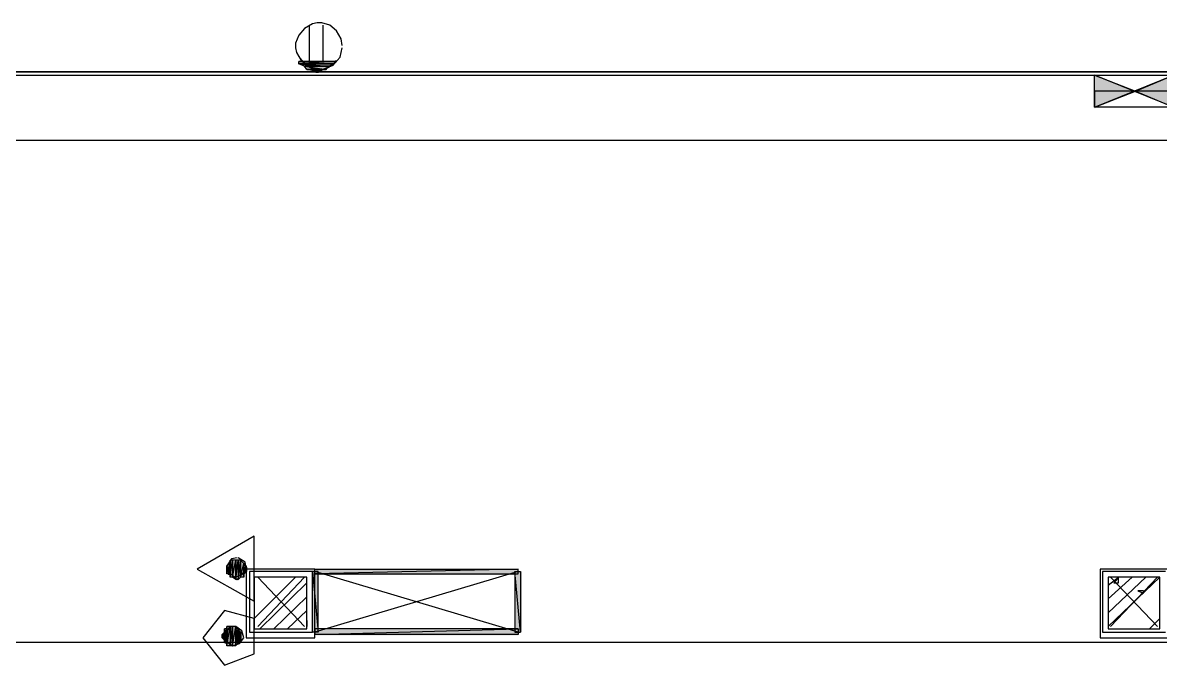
# Model space of a CAD drawing. Header units: millimetres. Extents: x 5 to 415, y 48 to 251.
# Drawn here: x 271.88 to 289.43, y 211.46 to 221.37 of the extents above; entities that cross this region are included whole.
import ezdxf

# ---------------------------------------------------------------- set-up
doc = ezdxf.new("R2010")
doc.units = ezdxf.units.MM
doc.layers.add('H', color=7, linetype='Continuous')
doc.layers.add('P', color=7, linetype='Continuous')

msp = doc.modelspace()

# ---------------------------------------------------------------- hatches: boundary and pattern name
at = {"layer": 'H', "linetype": 'Continuous'}
for points in [[(276.137, 220.733), (276.137, 220.768), (276.737, 220.768), (276.684, 220.733), (276.137, 220.733)], [(276.225, 220.68), (276.137, 220.733), (276.684, 220.733), (276.613, 220.68), (276.225, 220.68)], [(276.26, 220.645), (276.225, 220.68), (276.613, 220.68), (276.56, 220.645), (276.26, 220.645)], [(276.401, 220.592), (276.313, 220.645), (276.437, 220.592), (276.401, 220.592)], [(276.437, 220.592), (276.313, 220.645), (276.525, 220.645), (276.437, 220.592)], [(288.413, 220.045), (288.413, 220.557), (289.048, 220.31), (288.413, 220.045)], [(289.648, 220.045), (289.048, 220.31), (289.648, 220.557), (289.648, 220.045)], [(275.043, 212.848), (275.043, 212.972), (275.078, 213.025), (275.078, 212.848), (275.043, 212.848)], [(275.078, 212.813), (275.078, 213.06), (275.131, 213.06), (275.131, 212.813), (275.078, 212.813)], [(275.131, 212.813), (275.131, 213.06), (275.167, 213.06), (275.167, 212.76), (275.131, 212.813)], [(275.167, 212.76), (275.167, 213.06), (275.202, 213.06), (275.202, 212.76), (275.167, 212.76)], [(275.202, 212.76), (275.202, 213.06), (275.255, 213.06), (275.255, 212.813), (275.202, 212.76)], [(275.255, 212.813), (275.255, 213.06), (275.29, 213.025), (275.29, 212.813), (275.255, 212.813)], [(275.29, 212.848), (275.29, 212.972), (275.343, 212.972), (275.343, 212.901), (275.29, 212.848)], [(276.348, 211.967), (276.348, 212.901), (276.437, 212.901), (276.437, 211.967), (276.348, 211.967)], [(276.401, 212.848), (276.401, 212.937), (279.523, 212.937), (279.523, 212.848), (276.401, 212.848)], [(279.488, 211.967), (279.488, 212.901), (279.576, 212.901), (279.576, 211.967), (279.488, 211.967)], [(275.043, 211.755), (275.043, 212.055), (275.078, 212.055), (275.078, 211.755), (275.043, 211.755)], [(275.078, 211.755), (275.078, 212.055), (275.131, 212.055), (275.131, 211.755), (275.078, 211.755)], [(275.131, 211.755), (275.131, 212.055), (275.167, 212.055), (275.167, 211.755), (275.131, 211.755)], [(274.99, 211.843), (274.955, 211.878), (274.955, 211.914), (274.99, 211.967), (274.99, 211.843)], [(274.99, 211.79), (274.99, 212.002), (275.043, 212.002), (275.043, 211.79), (274.99, 211.79)], [(275.167, 211.79), (275.167, 212.002), (275.202, 212.002), (275.202, 211.79), (275.167, 211.79)], [(275.202, 211.79), (275.202, 212.002), (275.255, 211.967), (275.255, 211.843), (275.202, 211.79)], [(276.401, 211.914), (276.401, 212.002), (279.523, 212.002), (279.523, 211.914), (276.401, 211.914)]]:
    msp.add_hatch(color=256, dxfattribs=at).paths.add_polyline_path(points)

# ---------------------------------------------------------------- linework, layer by layer
at = {"layer": 'P'}
for points in [[(276.348, 221.35), (276.225, 221.28)], [(276.348, 221.35), (276.225, 221.28)], [(276.296, 221.333), (276.296, 220.768)], [(276.419, 221.368), (276.348, 221.35)], [(276.419, 221.368), (276.348, 221.35)], [(276.49, 221.368), (276.419, 221.368)], [(276.49, 221.368), (276.419, 221.368)], [(276.613, 221.333), (276.49, 221.368)], [(276.613, 221.333), (276.49, 221.368)], [(276.507, 221.333), (276.507, 220.768)], [(276.719, 221.245), (276.613, 221.333)], [(276.719, 221.245), (276.613, 221.333)], [(276.137, 221.174), (276.084, 221.051)], [(276.137, 221.174), (276.084, 221.051)], [(276.225, 221.28), (276.137, 221.174)], [(276.225, 221.28), (276.137, 221.174)], [(276.789, 221.121), (276.719, 221.245)], [(276.789, 221.121), (276.719, 221.245)], [(276.084, 221.051), (276.084, 220.98)], [(276.084, 221.051), (276.084, 220.98)], [(276.084, 220.98), (276.102, 220.909)], [(276.084, 220.98), (276.102, 220.909)], [(276.772, 220.839), (276.807, 220.98)], [(276.772, 220.839), (276.807, 220.98)], [(276.807, 221.015), (276.789, 221.121)], [(276.807, 221.015), (276.789, 221.121)], [(276.102, 220.909), (276.172, 220.786)], [(276.102, 220.909), (276.172, 220.786)], [(276.154, 220.821), (276.243, 220.715)], [(276.684, 220.733), (276.772, 220.839)], [(276.684, 220.733), (276.772, 220.839)], [(276.719, 220.768), (276.137, 220.768)], [(276.137, 220.768), (276.137, 220.768)], [(276.137, 220.768), (276.719, 220.768)], [(276.719, 220.768), (276.137, 220.768)], [(276.137, 220.768), (276.684, 220.733)], [(276.137, 220.768), (276.684, 220.733)], [(276.137, 220.733), (276.137, 220.768)], [(276.719, 220.768), (276.137, 220.768)], [(276.684, 220.733), (276.137, 220.733)], [(276.684, 220.733), (276.137, 220.733)], [(276.137, 220.733), (276.684, 220.733)], [(276.137, 220.733), (276.684, 220.733)], [(276.684, 220.733), (276.137, 220.733)], [(276.684, 220.733), (276.137, 220.733)], [(276.137, 220.733), (276.595, 220.698)], [(276.137, 220.733), (276.595, 220.698)], [(276.225, 220.698), (276.137, 220.733)], [(276.172, 220.786), (276.278, 220.698)], [(276.172, 220.786), (276.278, 220.698)], [(276.595, 220.698), (276.225, 220.698)], [(276.595, 220.698), (276.225, 220.698)], [(276.225, 220.698), (276.595, 220.698)], [(276.225, 220.698), (276.595, 220.698)], [(276.595, 220.698), (276.225, 220.698)], [(276.595, 220.698), (276.225, 220.698)], [(276.225, 220.698), (276.56, 220.645)], [(276.225, 220.698), (276.56, 220.645)], [(276.26, 220.645), (276.225, 220.698)], [(276.243, 220.715), (276.313, 220.68)], [(276.56, 220.645), (276.26, 220.645)], [(276.56, 220.645), (276.26, 220.645)], [(276.26, 220.645), (276.56, 220.645)], [(276.26, 220.645), (276.56, 220.645)], [(276.56, 220.645), (276.26, 220.645)], [(276.56, 220.645), (276.26, 220.645)], [(276.26, 220.645), (276.507, 220.645)], [(276.26, 220.645), (276.507, 220.645)], [(276.296, 220.645), (276.26, 220.645)], [(276.278, 220.698), (276.419, 220.645)], [(276.278, 220.698), (276.419, 220.645)], [(276.507, 220.645), (276.296, 220.645)], [(276.507, 220.645), (276.296, 220.645)], [(276.296, 220.645), (276.507, 220.645)], [(276.296, 220.645), (276.507, 220.645)], [(276.507, 220.645), (276.296, 220.645)], [(276.437, 220.61), (276.296, 220.645)], [(276.296, 220.645), (276.437, 220.61)], [(276.296, 220.645), (276.507, 220.645)], [(276.437, 220.61), (276.296, 220.645)], [(276.313, 220.68), (276.401, 220.645)], [(276.401, 220.645), (276.49, 220.645)], [(276.419, 220.645), (276.49, 220.645)], [(276.419, 220.645), (276.49, 220.645)], [(276.507, 220.645), (276.437, 220.61)], [(276.49, 220.645), (276.578, 220.68)], [(276.49, 220.645), (276.56, 220.663)], [(276.49, 220.645), (276.56, 220.663)], [(276.507, 220.645), (276.56, 220.645)], [(276.507, 220.645), (276.507, 220.645)], [(276.507, 220.645), (276.507, 220.645)], [(276.56, 220.663), (276.684, 220.733)], [(276.56, 220.663), (276.684, 220.733)], [(276.56, 220.645), (276.595, 220.698)], [(276.56, 220.645), (276.56, 220.645)], [(276.56, 220.645), (276.56, 220.645)], [(276.578, 220.68), (276.666, 220.715)], [(276.595, 220.698), (276.684, 220.733)], [(276.595, 220.698), (276.595, 220.698)], [(276.595, 220.698), (276.595, 220.698)], [(276.666, 220.715), (276.719, 220.786)], [(276.684, 220.733), (276.719, 220.768)], [(276.684, 220.733), (276.684, 220.733)], [(276.684, 220.733), (276.684, 220.733)], [(29.704, 220.61), (308.134, 220.61)], [(298.944, 220.61), (270.669, 220.61)], [(270.669, 220.557), (298.944, 220.557)], [(276.437, 220.61), (276.384, 220.61)], [(276.384, 220.61), (276.437, 220.61)], [(288.413, 220.557), (289.048, 220.31)], [(288.413, 220.31), (288.413, 220.557)], [(288.413, 220.557), (289.631, 220.557)], [(288.413, 220.063), (288.413, 220.557)], [(289.631, 220.063), (288.413, 220.557)], [(288.413, 220.063), (289.631, 220.557)], [(289.048, 220.31), (289.631, 220.557)], [(289.048, 220.31), (288.413, 220.31)], [(289.048, 220.31), (288.413, 220.31)], [(288.413, 220.31), (288.413, 220.063)], [(288.413, 220.063), (289.048, 220.31)], [(289.631, 220.31), (289.048, 220.31)], [(289.631, 220.31), (289.048, 220.31)], [(289.048, 220.31), (289.631, 220.063)], [(289.631, 220.063), (288.413, 220.063)], [(358.599, 219.551), (115.094, 219.551)], [(275.449, 213.448), (274.567, 212.937)], [(275.449, 212.443), (275.449, 213.448)], [(275.096, 213.095), (275.026, 212.99)], [(275.078, 213.078), (275.078, 212.813)], [(275.078, 212.813), (275.078, 213.078)], [(275.078, 213.078), (275.078, 212.813)], [(275.078, 213.025), (275.078, 213.078)], [(275.078, 213.078), (275.078, 212.813)], [(275.078, 212.813), (275.114, 213.078)], [(275.114, 213.078), (275.078, 213.078)], [(275.078, 212.813), (275.114, 213.078)], [(275.184, 213.113), (275.096, 213.095)], [(275.114, 213.078), (275.114, 212.813)], [(275.114, 213.078), (275.114, 212.813)], [(275.114, 212.813), (275.167, 213.078)], [(275.167, 213.078), (275.114, 213.078)], [(275.114, 212.813), (275.167, 213.078)], [(275.167, 213.078), (275.167, 212.778)], [(275.167, 213.078), (275.167, 212.778)], [(275.167, 212.778), (275.167, 213.078)], [(275.167, 213.078), (275.167, 213.078)], [(275.167, 212.778), (275.167, 213.078)], [(275.167, 213.078), (275.167, 213.078)], [(275.167, 213.078), (275.167, 212.778)], [(275.167, 213.078), (275.167, 212.778)], [(275.167, 212.778), (275.202, 213.078)], [(275.202, 213.078), (275.167, 213.078)], [(275.167, 212.778), (275.202, 213.078)], [(275.308, 213.043), (275.202, 213.113)], [(275.202, 213.078), (275.202, 212.778)], [(275.202, 213.078), (275.202, 212.778)], [(275.202, 212.778), (275.237, 213.078)], [(275.237, 213.078), (275.202, 213.078)], [(275.202, 212.778), (275.237, 213.078)], [(275.237, 213.078), (275.237, 212.813)], [(275.237, 213.078), (275.237, 212.813)], [(275.237, 212.813), (275.237, 213.078)], [(275.237, 213.078), (275.237, 213.078)], [(275.237, 212.813), (275.237, 213.078)], [(275.237, 213.078), (275.237, 213.078)], [(275.237, 213.078), (275.237, 212.813)], [(275.237, 213.078), (275.237, 212.813)], [(275.29, 213.025), (275.237, 213.078)], [(274.567, 212.937), (275.449, 212.443)], [(275.026, 212.866), (275.078, 213.025)], [(275.078, 213.025), (275.026, 212.99)], [(275.026, 212.866), (275.078, 213.025)], [(275.026, 212.99), (275.061, 212.884)], [(275.026, 212.99), (275.026, 212.901)], [(275.026, 212.901), (275.026, 212.99)], [(275.026, 212.99), (275.026, 212.901)], [(275.026, 212.937), (275.026, 212.99)], [(275.026, 212.99), (275.026, 212.901)], [(275.026, 212.901), (275.026, 212.99)], [(275.026, 212.99), (275.026, 212.99)], [(275.026, 212.901), (275.026, 212.99)], [(275.026, 212.99), (275.026, 212.866)], [(275.026, 212.99), (275.026, 212.866)], [(275.026, 212.901), (275.026, 212.937)], [(275.026, 212.866), (275.026, 212.901)], [(275.078, 213.025), (275.078, 212.866)], [(275.078, 213.025), (275.078, 212.866)], [(275.078, 212.813), (275.078, 213.025)], [(275.078, 212.866), (275.078, 213.025)], [(275.078, 213.025), (275.078, 213.025)], [(275.078, 213.025), (275.078, 212.866)], [(275.078, 212.813), (275.078, 213.025)], [(275.237, 212.813), (275.29, 213.025)], [(275.237, 212.813), (275.29, 213.025)], [(275.255, 212.848), (275.325, 212.937)], [(275.29, 213.025), (275.29, 212.813)], [(275.29, 213.025), (275.29, 212.813)], [(275.29, 212.866), (275.29, 213.025)], [(275.29, 212.813), (275.29, 213.025)], [(275.29, 213.025), (275.29, 213.025)], [(275.29, 213.025), (275.29, 212.813)], [(275.29, 212.866), (275.29, 213.025)], [(275.29, 213.025), (275.29, 212.99)], [(275.29, 212.99), (275.29, 212.866)], [(275.29, 212.866), (275.29, 212.99)], [(275.29, 212.99), (275.29, 212.866)], [(275.29, 212.99), (275.29, 212.866)], [(275.29, 212.866), (275.325, 212.99)], [(275.325, 212.99), (275.29, 212.99)], [(275.29, 212.866), (275.325, 212.99)], [(275.325, 212.901), (275.29, 212.866)], [(275.325, 212.937), (275.308, 213.043)], [(275.325, 212.99), (275.325, 212.901)], [(275.325, 212.937), (275.325, 212.99)], [(275.325, 212.99), (275.325, 212.937)], [(275.325, 212.937), (275.325, 211.878)], [(276.384, 212.937), (275.325, 212.937)], [(275.325, 212.937), (275.325, 212.901)], [(275.325, 212.901), (275.325, 212.937)], [(275.378, 212.901), (275.378, 211.967)], [(276.348, 212.901), (275.378, 212.901)], [(276.348, 211.967), (276.348, 212.901)], [(276.437, 212.901), (276.348, 212.901)], [(276.348, 212.901), (276.437, 211.967)], [(276.348, 212.901), (276.437, 211.967)], [(276.348, 211.967), (276.348, 212.901)], [(276.384, 211.878), (276.384, 212.937)], [(279.523, 212.937), (276.384, 212.866)], [(279.523, 212.937), (276.384, 212.866)], [(276.384, 212.866), (276.384, 212.937)], [(276.384, 212.937), (279.523, 212.937)], [(279.523, 212.901), (276.384, 211.967)], [(279.523, 211.967), (276.384, 212.901)], [(276.437, 211.967), (276.437, 212.901)], [(279.559, 211.967), (279.471, 212.901)], [(279.471, 212.901), (279.471, 211.967)], [(279.559, 211.967), (279.471, 212.901)], [(279.471, 212.901), (279.559, 212.901)], [(279.523, 212.866), (279.523, 212.937)], [(279.559, 212.901), (279.559, 211.967)], [(288.502, 212.937), (288.502, 211.878)], [(289.56, 212.937), (288.502, 212.937)], [(288.537, 212.901), (288.537, 211.967)], [(289.507, 212.901), (288.537, 212.901)], [(275.078, 212.866), (275.026, 212.866)], [(275.061, 212.884), (275.149, 212.813)], [(275.078, 212.866), (275.078, 212.813)], [(275.114, 212.813), (275.078, 212.813)], [(275.167, 212.778), (275.114, 212.813)], [(275.149, 212.813), (275.255, 212.848)], [(275.202, 212.778), (275.167, 212.778)], [(275.237, 212.813), (275.202, 212.778)], [(275.29, 212.813), (275.237, 212.813)], [(275.29, 212.813), (275.29, 212.866)], [(275.449, 212.178), (276.084, 212.813)], [(275.449, 212.813), (275.449, 212.019)], [(276.26, 212.813), (275.449, 212.813)], [(276.225, 212.055), (275.502, 212.813)], [(275.502, 212.055), (276.225, 212.813)], [(275.537, 212.019), (276.26, 212.725)], [(276.26, 212.019), (276.26, 212.813)], [(276.384, 212.866), (279.523, 212.866)], [(288.625, 212.69), (288.784, 212.813)], [(288.625, 212.478), (288.996, 212.813)], [(288.625, 212.266), (289.207, 212.813)], [(288.625, 212.055), (289.419, 212.813)], [(288.625, 212.813), (288.625, 212.019)], [(289.419, 212.813), (288.625, 212.813)], [(289.384, 212.055), (288.66, 212.813)], [(288.66, 212.055), (289.384, 212.813)], [(288.784, 212.813), (288.713, 212.725)], [(288.713, 212.725), (288.784, 212.725)], [(288.784, 212.725), (288.784, 212.813)], [(289.419, 212.019), (289.419, 212.813)], [(289.172, 212.602), (289.084, 212.602)], [(289.084, 212.602), (289.172, 212.566)], [(275.749, 212.019), (276.26, 212.513)], [(274.99, 212.302), (274.655, 211.878)], [(275.449, 212.178), (274.99, 212.302)], [(275.96, 212.019), (276.26, 212.302)], [(275.061, 212.037), (274.99, 211.931)], [(274.99, 211.843), (274.99, 212.019)], [(274.99, 212.019), (274.99, 211.967)], [(274.99, 211.843), (274.99, 212.019)], [(274.99, 212.019), (274.99, 211.808)], [(274.99, 212.019), (274.99, 211.808)], [(274.99, 211.808), (274.99, 212.019)], [(274.99, 212.019), (274.99, 212.019)], [(274.99, 211.808), (274.99, 212.019)], [(274.99, 212.019), (274.99, 212.019)], [(274.99, 212.019), (274.99, 211.808)], [(274.99, 212.019), (274.99, 211.808)], [(274.99, 211.808), (275.026, 212.019)], [(275.026, 212.019), (274.99, 212.019)], [(274.99, 211.808), (275.026, 212.019)], [(275.026, 211.808), (275.026, 212.055)], [(275.026, 212.055), (275.026, 212.019)], [(275.026, 211.808), (275.026, 212.055)], [(275.026, 212.055), (275.026, 211.755)], [(275.026, 212.055), (275.026, 211.755)], [(275.026, 211.755), (275.078, 212.055)], [(275.078, 212.055), (275.026, 212.055)], [(275.026, 211.755), (275.078, 212.055)], [(275.026, 212.019), (275.026, 211.808)], [(275.026, 212.019), (275.026, 211.808)], [(275.131, 212.055), (275.061, 212.037)], [(275.078, 212.055), (275.078, 211.755)], [(275.078, 212.055), (275.078, 211.755)], [(275.078, 211.755), (275.114, 212.055)], [(275.114, 212.055), (275.078, 212.055)], [(275.078, 211.755), (275.114, 212.055)], [(275.114, 212.055), (275.114, 211.755)], [(275.114, 212.055), (275.114, 211.755)], [(275.114, 211.755), (275.114, 212.055)], [(275.114, 212.055), (275.114, 212.055)], [(275.114, 211.755), (275.114, 212.055)], [(275.114, 212.055), (275.114, 212.055)], [(275.114, 212.055), (275.114, 211.755)], [(275.114, 212.055), (275.114, 211.755)], [(275.114, 211.755), (275.167, 212.055)], [(275.167, 212.055), (275.114, 212.055)], [(275.114, 211.755), (275.167, 212.055)], [(275.255, 211.984), (275.167, 212.055)], [(275.167, 212.055), (275.167, 211.755)], [(275.167, 212.055), (275.167, 211.755)], [(275.167, 212.019), (275.167, 212.055)], [(275.167, 211.755), (275.167, 212.019)], [(275.167, 211.755), (275.167, 212.019)], [(275.167, 212.019), (275.167, 211.808)], [(275.167, 212.019), (275.167, 211.808)], [(275.167, 211.808), (275.202, 212.019)], [(275.202, 212.019), (275.167, 212.019)], [(275.167, 211.808), (275.202, 212.019)], [(275.202, 212.019), (275.202, 211.808)], [(275.202, 212.019), (275.202, 211.808)], [(275.202, 211.808), (275.202, 212.019)], [(275.202, 212.019), (275.202, 212.019)], [(275.202, 211.808), (275.202, 212.019)], [(275.202, 212.019), (275.202, 212.019)], [(275.202, 212.019), (275.202, 211.808)], [(275.202, 212.019), (275.202, 211.808)], [(275.237, 211.967), (275.202, 212.019)], [(275.449, 211.631), (275.449, 212.178)], [(275.449, 212.019), (276.26, 212.019)], [(276.26, 212.143), (276.26, 212.055)], [(276.384, 212.019), (276.384, 211.931)], [(276.384, 211.931), (279.523, 212.019)], [(279.523, 212.019), (276.384, 212.019)], [(276.384, 211.931), (279.523, 212.019)], [(279.523, 212.019), (279.523, 211.931)], [(288.625, 212.019), (289.419, 212.019)], [(289.26, 212.019), (289.419, 212.178)], [(274.655, 211.878), (274.99, 211.455)], [(274.955, 211.931), (274.99, 211.967)], [(274.99, 211.967), (274.955, 211.931)], [(274.955, 211.878), (274.99, 211.967)], [(274.955, 211.878), (274.955, 211.931)], [(274.955, 211.931), (274.955, 211.878)], [(274.955, 211.931), (274.955, 211.878)], [(274.955, 211.878), (274.955, 211.931)], [(274.99, 211.843), (274.955, 211.878)], [(274.99, 211.967), (274.99, 211.843)], [(274.99, 211.967), (274.99, 211.843)], [(274.99, 211.931), (275.008, 211.825)], [(274.99, 211.808), (274.99, 211.843)], [(275.202, 211.808), (275.237, 211.967)], [(275.202, 211.808), (275.237, 211.967)], [(275.237, 211.843), (275.202, 211.808)], [(275.22, 211.79), (275.29, 211.878)], [(275.237, 211.967), (275.237, 211.843)], [(275.237, 211.967), (275.237, 211.843)], [(275.237, 211.931), (275.237, 211.967)], [(275.237, 211.843), (275.237, 211.931)], [(275.237, 211.843), (275.237, 211.931)], [(275.237, 211.931), (275.237, 211.878)], [(275.237, 211.931), (275.237, 211.931)], [(275.237, 211.931), (275.237, 211.931)], [(275.237, 211.878), (275.237, 211.931)], [(275.237, 211.931), (275.237, 211.878)], [(275.237, 211.878), (275.237, 211.843)], [(275.29, 211.878), (275.255, 211.984)], [(275.325, 211.878), (276.384, 211.878)], [(275.378, 211.967), (276.348, 211.967)], [(276.437, 211.967), (276.348, 211.967)], [(279.523, 211.931), (276.384, 211.931)], [(279.471, 211.967), (279.559, 211.967)], [(288.502, 211.878), (289.56, 211.878)], [(288.537, 211.967), (289.507, 211.967)], [(327.995, 211.808), (115.094, 211.808)], [(275.026, 211.808), (274.99, 211.808)], [(275.008, 211.825), (275.114, 211.755)], [(275.026, 211.755), (275.026, 211.808)], [(275.078, 211.755), (275.026, 211.755)], [(275.114, 211.755), (275.078, 211.755)], [(275.114, 211.755), (275.22, 211.79)], [(275.167, 211.755), (275.114, 211.755)], [(275.167, 211.808), (275.167, 211.755)], [(275.202, 211.808), (275.167, 211.808)], [(274.99, 211.455), (275.449, 211.631)]]:
    msp.add_lwpolyline(points, dxfattribs=at)

doc.saveas('drawing.dxf')
